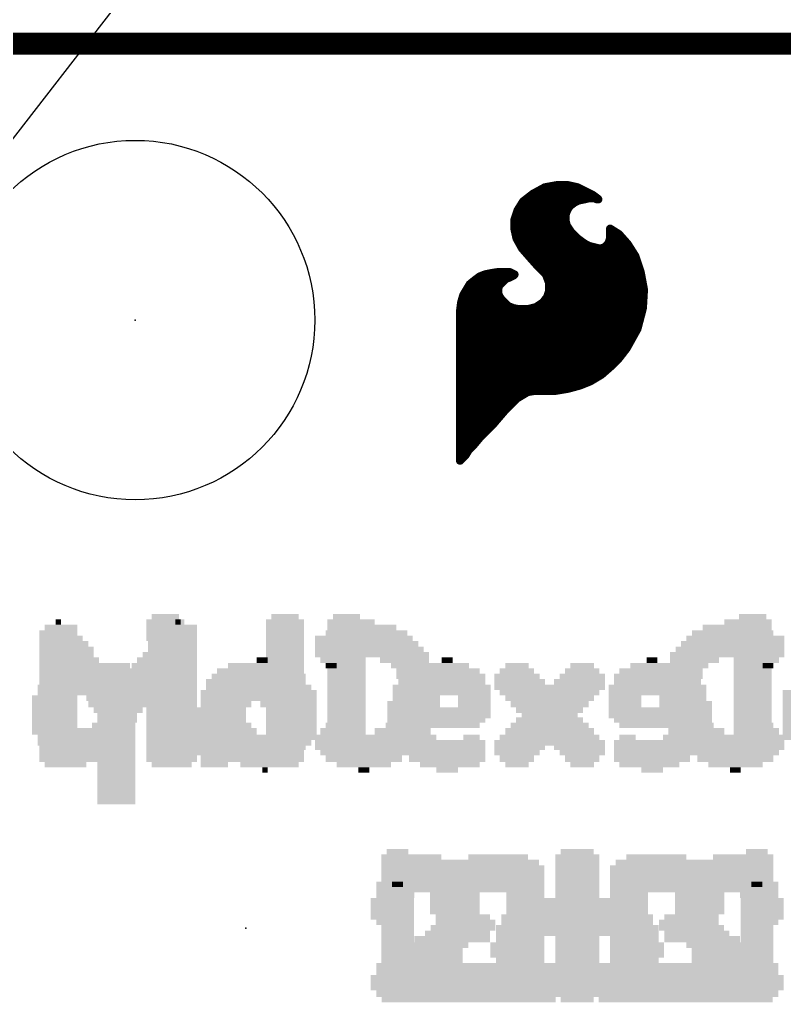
# Model space of a CAD drawing. Extents: x -17 to 166, y -13 to 51.
# Drawn here: x 49.74 to 56.77, y 14.05 to 23.08 of the extents above; entities that cross this region are included whole.
import ezdxf

# ---------------------------------------------------------------- set-up
doc = ezdxf.new("R2010")
doc.units = 0
for name, color, linetype in [('1', 12, 'CONTINUOUS'), ('16', 132, 'CONTINUOUS'), ('19', 53, 'CONTINUOUS'), ('20', 31, 'CONTINUOUS'), ('21', 41, 'CONTINUOUS'), ('22', 40, 'CONTINUOUS'), ('23', 53, 'CONTINUOUS')]:
    doc.layers.add(name, color=color, linetype=linetype)

# ---------------------------------------------------------------- blocks, each defined once
blk = doc.blocks.new('RECT')
blk.add_solid([(-0.5, -0.5), (0.5, -0.5), (-0.5, 0.5), (0.5, 0.5)])

msp = doc.modelspace()

# ---------------------------------------------------------------- linework, layer by layer
at = {"layer": '1'}
for points, const_width in [([(48.26, 22.86), (60.96, 22.86)], 0.2032), ([(60.96, 22.86), (48.26, 22.86)], 0.2032), ([(54.567, 21.539), (54.457, 21.479)], 0.0762), ([(54.677, 21.559), (54.567, 21.539)], 0.0762), ([(54.777, 21.559), (54.677, 21.559)], 0.0762), ([(54.867, 21.539), (54.777, 21.559)], 0.0762), ([(55.007, 21.469), (54.867, 21.539)], 0.0762), ([(54.457, 21.479), (54.367, 21.409)], 0.0762), ([(54.4742, 21.4884), (54.9682, 21.4884)], 0.0762), ([(55.047, 21.439), (55.007, 21.469)], 0.0762), ([(54.367, 21.409), (54.317, 21.329)], 0.0762), ([(54.3711, 21.4122), (54.8634, 21.4122)], 0.0762), ([(54.777, 21.339), (54.797, 21.369)], 0.0762), ([(54.797, 21.369), (54.837, 21.399)], 0.0762), ([(54.837, 21.399), (54.877, 21.419)], 0.0762), ([(54.877, 21.419), (54.927, 21.429)], 0.0762), ([(54.927, 21.429), (54.967, 21.439)], 0.0762), ([(54.967, 21.439), (55.027, 21.439)], 0.0762), ([(55.027, 21.439), (55.047, 21.429)], 0.0762), ([(55.057, 21.429), (55.047, 21.439)], 0.0762), ([(55.047, 21.429), (55.057, 21.429)], 0.0762), ([(54.317, 21.329), (54.287, 21.239)], 0.0762), ([(54.3214, 21.336), (54.7755, 21.336)], 0.0762), ([(54.757, 21.289), (54.767, 21.319)], 0.0762), ([(54.757, 21.229), (54.757, 21.289)], 0.0762), ([(54.767, 21.319), (54.777, 21.339)], 0.0762), ([(54.287, 21.239), (54.287, 21.159)], 0.0762), ([(54.287, 21.1836), (54.7706, 21.1836)], 0.0762), ([(54.2939, 21.2598), (54.757, 21.2598)], 0.0762), ([(54.767, 21.189), (54.757, 21.229)], 0.0762), ([(54.807, 21.129), (54.767, 21.189)], 0.0762), ([(54.287, 21.159), (54.307, 21.069)], 0.0762), ([(54.2985, 21.1074), (54.8286, 21.1074)], 0.0762), ([(54.867, 21.069), (54.807, 21.129)], 0.0762), ([(55.167, 21.159), (55.167, 21.069)], 0.0762), ([(55.247, 21.109), (55.167, 21.159)], 0.0762), ([(55.167, 21.1074), (55.2484, 21.1074)], 0.0762), ([(55.327, 21.019), (55.247, 21.109)], 0.0762), ([(54.307, 21.069), (54.357, 20.979)], 0.0762), ([(54.328, 21.0312), (54.9187, 21.0312)], 0.0762), ([(54.907, 21.039), (54.867, 21.069)], 0.0762), ([(54.937, 21.019), (54.907, 21.039)], 0.0762), ([(54.977, 20.999), (54.937, 21.019)], 0.0762), ([(55.057, 20.979), (54.977, 20.999)], 0.0762), ([(55.147, 21.019), (55.117, 20.989)], 0.0762), ([(55.157, 21.039), (55.147, 21.019)], 0.0762), ([(55.1531, 21.0312), (55.3162, 21.0312)], 0.0762), ([(55.167, 21.069), (55.157, 21.039)], 0.0762), ([(55.397, 20.909), (55.327, 21.019)], 0.0762), ([(54.357, 20.979), (54.427, 20.899)], 0.0762), ([(54.378, 20.955), (55.3677, 20.955)], 0.0762), ([(55.087, 20.979), (55.057, 20.979)], 0.0762), ([(55.117, 20.989), (55.087, 20.979)], 0.0762), ([(55.447, 20.759), (55.397, 20.909)], 0.0762), ([(54.427, 20.899), (54.507, 20.809)], 0.0762), ([(54.445, 20.8788), (55.4071, 20.8788)], 0.0762), ([(54.017, 20.739), (53.967, 20.719)], 0.0762), ([(53.9855, 20.7264), (54.2718, 20.7264)], 0.0762), ([(54.067, 20.749), (54.017, 20.739)], 0.0762), ([(54.127, 20.759), (54.067, 20.749)], 0.0762), ([(54.247, 20.759), (54.127, 20.759)], 0.0762), ([(54.237, 20.709), (54.277, 20.729)], 0.0762), ([(54.287, 20.739), (54.247, 20.759)], 0.0762), ([(54.277, 20.729), (54.287, 20.739)], 0.0762), ([(54.507, 20.809), (54.577, 20.739)], 0.0762), ([(54.5134, 20.8026), (55.4325, 20.8026)], 0.0762), ([(54.577, 20.739), (54.607, 20.659)], 0.0762), ([(54.5817, 20.7264), (55.4531, 20.7264)], 0.0762), ([(55.477, 20.599), (55.447, 20.759)], 0.0762), ([(53.877, 20.649), (53.817, 20.549)], 0.0762), ([(53.927, 20.689), (53.877, 20.649)], 0.0762), ([(53.8785, 20.6502), (54.1582, 20.6502)], 0.0762), ([(53.967, 20.719), (53.927, 20.689)], 0.0762), ([(54.137, 20.609), (54.147, 20.639)], 0.0762), ([(54.147, 20.639), (54.207, 20.699)], 0.0762), ([(54.207, 20.699), (54.237, 20.709)], 0.0762), ([(54.607, 20.659), (54.607, 20.589)], 0.0762), ([(54.607, 20.6502), (55.4674, 20.6502)], 0.0762), ([(53.817, 20.549), (53.797, 20.479)], 0.0762), ([(53.832, 20.574), (54.137, 20.574)], 0.0762), ([(54.137, 20.569), (54.137, 20.609)], 0.0762), ([(54.147, 20.539), (54.137, 20.569)], 0.0762), ([(54.607, 20.589), (54.587, 20.529)], 0.0762), ([(54.602, 20.574), (55.4755, 20.574)], 0.0762), ([(55.467, 20.429), (55.477, 20.599)], 0.0762), ([(53.797, 20.479), (53.787, 20.399)], 0.0762), ([(53.8024, 20.4978), (54.1782, 20.4978)], 0.0762), ([(54.167, 20.509), (54.147, 20.539)], 0.0762), ([(54.227, 20.449), (54.167, 20.509)], 0.0762), ([(54.547, 20.479), (54.487, 20.439)], 0.0762), ([(54.587, 20.529), (54.547, 20.479)], 0.0762), ([(54.562, 20.4978), (55.471, 20.4978)], 0.0762), ([(53.787, 20.399), (53.787, 19.029)], 0.0762), ([(53.7898, 20.4216), (54.314, 20.4216)], 0.0762), ([(54.277, 20.429), (54.227, 20.449)], 0.0762), ([(54.327, 20.419), (54.277, 20.429)], 0.0762), ([(54.407, 20.419), (54.327, 20.419)], 0.0762), ([(54.487, 20.439), (54.407, 20.419)], 0.0762), ([(54.4174, 20.4216), (55.4651, 20.4216)], 0.0762), ([(55.417, 20.239), (55.467, 20.429)], 0.0762), ([(53.787, 20.3454), (55.445, 20.3454)], 0.0762), ([(53.787, 20.2692), (55.4249, 20.2692)], 0.0762), ([(53.787, 20.193), (55.3914, 20.193)], 0.0762), ([(55.317, 20.059), (55.417, 20.239)], 0.0762), ([(53.787, 20.1168), (55.3491, 20.1168)], 0.0762), ([(53.787, 20.0406), (55.3027, 20.0406)], 0.0762), ([(55.247, 19.969), (55.317, 20.059)], 0.0762), ([(53.787, 19.9644), (55.2424, 19.9644)], 0.0762), ([(55.167, 19.889), (55.247, 19.969)], 0.0762), ([(53.787, 19.8882), (55.1661, 19.8882)], 0.0762), ([(55.087, 19.819), (55.167, 19.889)], 0.0762), ([(53.787, 19.812), (55.0753, 19.812)], 0.0762), ([(53.787, 19.7358), (54.929, 19.7358)], 0.0762), ([(54.887, 19.719), (54.987, 19.759)], 0.0762), ([(54.987, 19.759), (55.087, 19.819)], 0.0762), ([(53.787, 19.6596), (54.4106, 19.6596)], 0.0762), ([(54.307, 19.599), (54.407, 19.659)], 0.0762), ([(54.407, 19.659), (54.467, 19.669)], 0.0762), ([(54.467, 19.669), (54.657, 19.669)], 0.0762), ([(54.657, 19.669), (54.777, 19.689)], 0.0762), ([(54.777, 19.689), (54.887, 19.719)], 0.0762), ([(53.787, 19.5834), (54.2914, 19.5834)], 0.0762), ([(54.207, 19.499), (54.307, 19.599)], 0.0762), ([(53.787, 19.5072), (54.2152, 19.5072)], 0.0762), ([(54.087, 19.359), (54.207, 19.499)], 0.0762), ([(53.787, 19.431), (54.1487, 19.431)], 0.0762), ([(53.787, 19.3548), (54.0828, 19.3548)], 0.0762), ([(53.967, 19.239), (54.087, 19.359)], 0.0762), ([(53.787, 19.2786), (54.0066, 19.2786)], 0.0762), ([(53.787, 19.2024), (53.9365, 19.2024)], 0.0762), ([(53.917, 19.179), (53.967, 19.239)], 0.0762), ([(53.787, 19.1262), (53.8653, 19.1262)], 0.0762), ([(53.837, 19.079), (53.867, 19.129)], 0.0762), ([(53.867, 19.129), (53.917, 19.179)], 0.0762), ([(53.787, 19.029), (53.837, 19.079)], 0.0762), ([(53.787, 19.05), (53.808, 19.05)], 0.0762)]:
    msp.add_lwpolyline(points, dxfattribs=dict(at, const_width=const_width))
at = {"layer": '1', "const_width": 0.0381}
for points in [[(54.5636, 21.5577, 1), (54.5704, 21.5203)], [(54.5761, 21.5223, 1), (54.5579, 21.5557)], [(54.677, 21.5781, 1), (54.677, 21.54)], [(54.6804, 21.5403, 1), (54.6736, 21.5777)], [(54.7811, 21.5776, 1), (54.7729, 21.5404)], [(54.777, 21.54, 1), (54.777, 21.5781)], [(54.8755, 21.556, 1), (54.8585, 21.522)], [(54.8629, 21.5204, 1), (54.8711, 21.5576)], [(54.4479, 21.4957, 1), (54.4661, 21.4623)], [(54.4687, 21.464, 1), (54.4453, 21.494)], [(54.4742, 21.5075, 1), (54.4742, 21.4694)], [(54.9682, 21.4694, 1), (54.9682, 21.5075)], [(55.0184, 21.4842, 1), (54.9956, 21.4538)], [(54.9985, 21.452, 1), (55.0155, 21.486)], [(54.3553, 21.424, 1), (54.3787, 21.394)], [(54.3832, 21.3989, 1), (54.3508, 21.4191)], [(54.3711, 21.4313, 1), (54.3711, 21.3932)], [(54.7856, 21.3842, 1), (54.8084, 21.3538)], [(54.8129, 21.3584, 1), (54.7811, 21.3796)], [(54.8285, 21.416, 1), (54.8455, 21.382)], [(54.8484, 21.3838, 1), (54.8256, 21.4142)], [(54.8733, 21.4377, 1), (54.8807, 21.4003)], [(54.8634, 21.3932, 1), (54.8634, 21.4313)], [(54.8855, 21.402, 1), (54.8685, 21.436)], [(54.9224, 21.4475, 1), (54.9316, 21.4105)], [(54.9307, 21.4103, 1), (54.9233, 21.4477)], [(54.967, 21.4581, 1), (54.967, 21.42)], [(54.9716, 21.4205, 1), (54.9624, 21.4575)], [(55.0355, 21.456, 1), (55.0185, 21.422)], [(55.027, 21.42, 1), (55.027, 21.4581)], [(55.0605, 21.4525, 1), (55.0335, 21.4255)], [(55.047, 21.4481, 1), (55.047, 21.41)], [(55.0356, 21.4238, 1), (55.0584, 21.4542)], [(55.0385, 21.412, 1), (55.0555, 21.446)], [(55.0435, 21.4155, 1), (55.0705, 21.4425)], [(55.057, 21.41, 1), (55.057, 21.4481)], [(54.3008, 21.3391, 1), (54.3332, 21.3189)], [(54.3351, 21.323, 1), (54.2989, 21.335)], [(54.3214, 21.3551, 1), (54.3214, 21.317)], [(54.7761, 21.289, 1), (54.738, 21.289)], [(54.7389, 21.295, 1), (54.7751, 21.283)], [(54.75, 21.3275, 1), (54.784, 21.3105)], [(54.7851, 21.313, 1), (54.7489, 21.325)], [(54.7611, 21.3496, 1), (54.7929, 21.3284)], [(54.794, 21.3305, 1), (54.76, 21.3475)], [(54.7755, 21.317, 1), (54.7755, 21.3551)], [(54.2689, 21.245, 1), (54.3051, 21.233)], [(54.287, 21.2027, 1), (54.287, 21.1646)], [(54.3061, 21.239, 1), (54.268, 21.239)], [(54.2939, 21.2789, 1), (54.2939, 21.2408)], [(54.7755, 21.2336, 1), (54.7385, 21.2244)], [(54.738, 21.229, 1), (54.7761, 21.229)], [(54.7829, 21.1996, 1), (54.7511, 21.1784)], [(54.757, 21.2408, 1), (54.757, 21.2789)], [(54.7706, 21.1646, 1), (54.7706, 21.2027)], [(54.3056, 21.1631, 1), (54.2684, 21.1549)], [(54.268, 21.159, 1), (54.3061, 21.159)], [(54.2985, 21.1265, 1), (54.2985, 21.0884)], [(54.7485, 21.1844, 1), (54.7855, 21.1936)], [(54.8205, 21.1425, 1), (54.7935, 21.1155)], [(54.7911, 21.1184, 1), (54.8229, 21.1396)], [(54.8286, 21.0884, 1), (54.8286, 21.1265)], [(55.1771, 21.1752, 1), (55.1569, 21.1428)], [(55.167, 21.1265, 1), (55.167, 21.0884)], [(55.1861, 21.159, 1), (55.148, 21.159)], [(55.2612, 21.1217, 1), (55.2328, 21.0963)], [(55.2369, 21.0928, 1), (55.2571, 21.1252)], [(55.2484, 21.0884, 1), (55.2484, 21.1265)], [(54.3237, 21.0783, 1), (54.2903, 21.0597)], [(54.2884, 21.0649, 1), (54.3256, 21.0731)], [(54.328, 21.0503, 1), (54.328, 21.0122)], [(54.8784, 21.0842, 1), (54.8556, 21.0538)], [(54.8535, 21.0555, 1), (54.8805, 21.0825)], [(54.9176, 21.0549, 1), (54.8964, 21.0231)], [(54.8956, 21.0238, 1), (54.9184, 21.0542)], [(54.9455, 21.036, 1), (54.9285, 21.002)], [(54.9187, 21.0122, 1), (54.9187, 21.0503)], [(54.9264, 21.0031, 1), (54.9476, 21.0349)], [(54.9816, 21.0175, 1), (54.9724, 20.9805)], [(54.9685, 20.982, 1), (54.9855, 21.016)], [(55.13, 21.0275, 1), (55.164, 21.0105)], [(55.1605, 21.0055, 1), (55.1335, 21.0325)], [(55.1531, 21.0503, 1), (55.1531, 21.0122)], [(55.1389, 21.045, 1), (55.1751, 21.033)], [(55.174, 21.0305, 1), (55.14, 21.0475)], [(55.148, 21.069, 1), (55.1861, 21.069)], [(55.1851, 21.063, 1), (55.1489, 21.075)], [(55.3431, 21.0292, 1), (55.3109, 21.0088)], [(55.3128, 21.0063, 1), (55.3412, 21.0317)], [(55.3162, 21.0122, 1), (55.3162, 21.0503)], [(54.3713, 20.9915, 1), (54.3427, 20.9665)], [(54.3403, 20.9697, 1), (54.3737, 20.9883)], [(54.378, 20.9741, 1), (54.378, 20.936)], [(55.057, 20.9981, 1), (55.057, 20.96)], [(55.0524, 20.9605, 1), (55.0616, 20.9975)], [(55.081, 20.9971, 1), (55.093, 20.9609)], [(55.087, 20.96, 1), (55.087, 20.9981)], [(55.1035, 21.0025, 1), (55.1305, 20.9755)], [(55.123, 20.9709, 1), (55.111, 21.0071)], [(55.3677, 20.936, 1), (55.3677, 20.9741)], [(55.4151, 20.915, 1), (55.3789, 20.903)], [(54.4412, 20.9117, 1), (54.4128, 20.8863)], [(54.4127, 20.8865, 1), (54.4413, 20.9115)], [(54.445, 20.8979, 1), (54.445, 20.8598)], [(55.3809, 20.8988, 1), (55.4131, 20.9192)], [(55.4071, 20.8598, 1), (55.4071, 20.8979)], [(53.9855, 20.7455, 1), (53.9855, 20.7074)], [(54.0133, 20.7577, 1), (54.0207, 20.7203)], [(54.0241, 20.7213, 1), (54.0099, 20.7567)], [(54.0639, 20.7678, 1), (54.0701, 20.7302)], [(54.0707, 20.7303, 1), (54.0633, 20.7677)], [(54.127, 20.7781, 1), (54.127, 20.74)], [(54.1301, 20.7402, 1), (54.1239, 20.7778)], [(54.2555, 20.776, 1), (54.2385, 20.742)], [(54.247, 20.74, 1), (54.247, 20.7781)], [(54.2855, 20.712, 1), (54.2685, 20.746)], [(54.2718, 20.7074, 1), (54.2718, 20.7455)], [(54.3005, 20.7255, 1), (54.2735, 20.7525)], [(54.2785, 20.722, 1), (54.2955, 20.756)], [(54.5205, 20.8225, 1), (54.4935, 20.7955)], [(54.4928, 20.7963, 1), (54.5212, 20.8217)], [(54.5134, 20.8217, 1), (54.5134, 20.7836)], [(54.5948, 20.7457, 1), (54.5592, 20.7323)], [(54.5817, 20.7455, 1), (54.5817, 20.7074)], [(54.5635, 20.7255, 1), (54.5905, 20.7525)], [(55.4657, 20.7625, 1), (55.4283, 20.7555)], [(55.4289, 20.753, 1), (55.4651, 20.765)], [(55.4325, 20.7836, 1), (55.4325, 20.8217)], [(55.4531, 20.7074, 1), (55.4531, 20.7455)], [(53.8651, 20.6639, 1), (53.8889, 20.6341)], [(53.8785, 20.6693, 1), (53.8785, 20.6312)], [(53.8933, 20.6392, 1), (53.8607, 20.6588)], [(53.9156, 20.7042, 1), (53.9384, 20.6738)], [(53.9389, 20.6741, 1), (53.9151, 20.7039)], [(53.9599, 20.7367, 1), (53.9741, 20.7013)], [(53.9784, 20.7038, 1), (53.9556, 20.7342)], [(54.1651, 20.633, 1), (54.1289, 20.645)], [(54.1582, 20.6312, 1), (54.1582, 20.6693)], [(54.201, 20.7171, 1), (54.213, 20.6809)], [(54.2205, 20.6855, 1), (54.1935, 20.7125)], [(54.2285, 20.726, 1), (54.2455, 20.692)], [(54.243, 20.6909, 1), (54.231, 20.7271)], [(54.2635, 20.7425, 1), (54.2905, 20.7155)], [(54.626, 20.659, 1), (54.5879, 20.659)], [(54.607, 20.6693, 1), (54.607, 20.6312)], [(54.5892, 20.6523, 1), (54.6248, 20.6657)], [(55.4674, 20.6312, 1), (55.4674, 20.6693)], [(53.8353, 20.5438, 1), (53.7987, 20.5542)], [(53.832, 20.5931, 1), (53.832, 20.555)], [(54.1189, 20.615, 1), (54.1551, 20.603)], [(54.1551, 20.575, 1), (54.1189, 20.563)], [(54.1561, 20.609, 1), (54.118, 20.609)], [(54.118, 20.569, 1), (54.1561, 20.569)], [(54.1335, 20.6525, 1), (54.1605, 20.6255)], [(54.137, 20.555, 1), (54.137, 20.5931)], [(54.602, 20.5931, 1), (54.602, 20.555)], [(54.5879, 20.589, 1), (54.626, 20.589)], [(54.6251, 20.583, 1), (54.5889, 20.595)], [(55.496, 20.5979, 1), (55.458, 20.6001)], [(55.4583, 20.5955, 1), (55.4957, 20.6025)], [(55.4755, 20.555, 1), (55.4755, 20.5931)], [(53.7787, 20.4842, 1), (53.8153, 20.4738)], [(53.8159, 20.4766, 1), (53.7781, 20.4814)], [(53.8024, 20.5169, 1), (53.8024, 20.4788)], [(53.8007, 20.5588, 1), (53.8333, 20.5392)], [(54.1629, 20.5496, 1), (54.1311, 20.5284)], [(54.1289, 20.533, 1), (54.1651, 20.545)], [(54.1805, 20.5225, 1), (54.1535, 20.4955)], [(54.1511, 20.4984, 1), (54.1829, 20.5196)], [(54.1782, 20.4788, 1), (54.1782, 20.5169)], [(54.5321, 20.4909, 1), (54.5619, 20.4671)], [(54.5576, 20.4631, 1), (54.5364, 20.4949)], [(54.562, 20.5169, 1), (54.562, 20.4788)], [(54.5689, 20.535, 1), (54.6051, 20.523)], [(54.6019, 20.5171, 1), (54.5721, 20.5409)], [(55.471, 20.4788, 1), (55.471, 20.5169)], [(53.806, 20.399, 1), (53.7679, 20.399)], [(53.7681, 20.4014, 1), (53.8059, 20.3966)], [(53.7898, 20.4407, 1), (53.7898, 20.4026)], [(54.2341, 20.4667, 1), (54.2199, 20.4313)], [(54.2135, 20.4355, 1), (54.2405, 20.4625)], [(54.2807, 20.4477, 1), (54.2733, 20.4103)], [(54.2699, 20.4113, 1), (54.2841, 20.4467)], [(54.327, 20.4381, 1), (54.327, 20.4)], [(54.314, 20.4026, 1), (54.314, 20.4407)], [(54.3233, 20.4003, 1), (54.3307, 20.4377)], [(54.4024, 20.4375, 1), (54.4116, 20.4005)], [(54.4174, 20.4407, 1), (54.4174, 20.4026)], [(54.407, 20.4, 1), (54.407, 20.4381)], [(54.4764, 20.4549, 1), (54.4976, 20.4231)], [(54.4916, 20.4205, 1), (54.4824, 20.4575)], [(55.448, 20.4301, 1), (55.486, 20.4279)], [(55.4854, 20.4242, 1), (55.4486, 20.4338)], [(55.4651, 20.4026, 1), (55.4651, 20.4407)], [(53.787, 20.3645, 1), (53.787, 20.3264)], [(55.445, 20.3264, 1), (55.445, 20.3645)], [(53.787, 20.2883, 1), (53.787, 20.2502)], [(53.787, 20.2121, 1), (53.787, 20.174)], [(55.3914, 20.174, 1), (55.3914, 20.2121)], [(55.3986, 20.2438, 1), (55.4354, 20.2342)], [(55.4337, 20.2297, 1), (55.4003, 20.2483)], [(55.4249, 20.2502, 1), (55.4249, 20.2883)], [(53.787, 20.1359, 1), (53.787, 20.0978)], [(55.3491, 20.0978, 1), (55.3491, 20.1359)], [(53.787, 20.0597, 1), (53.787, 20.0216)], [(55.3003, 20.0683, 1), (55.3337, 20.0497)], [(55.332, 20.0473, 1), (55.302, 20.0707)], [(55.3027, 20.0216, 1), (55.3027, 20.0597)], [(53.787, 19.9835, 1), (53.787, 19.9454)], [(55.232, 19.9807, 1), (55.262, 19.9573)], [(55.2605, 19.9555, 1), (55.2335, 19.9825)], [(55.2424, 19.9454, 1), (55.2424, 19.9835)], [(53.787, 19.9073, 1), (53.787, 19.8692)], [(55.1535, 19.9025, 1), (55.1805, 19.8755)], [(55.1795, 19.8747, 1), (55.1545, 19.9033)], [(55.1661, 19.8692, 1), (55.1661, 19.9073)], [(53.787, 19.8311, 1), (53.787, 19.793)], [(53.787, 19.7549, 1), (53.787, 19.7168)], [(54.929, 19.7168, 1), (54.929, 19.7549)], [(54.9772, 19.7753, 1), (54.9968, 19.7427)], [(54.9941, 19.7413, 1), (54.9799, 19.7767)], [(55.0745, 19.8333, 1), (55.0995, 19.8047)], [(55.0753, 19.793, 1), (55.0753, 19.8311)], [(55.0968, 19.8027, 1), (55.0772, 19.8353)], [(53.787, 19.6787, 1), (53.787, 19.6406)], [(54.4039, 19.6778, 1), (54.4101, 19.6402)], [(54.4168, 19.6427, 1), (54.3972, 19.6753)], [(54.4106, 19.6406, 1), (54.4106, 19.6787)], [(54.467, 19.6881, 1), (54.467, 19.65)], [(54.4701, 19.6502, 1), (54.4639, 19.6878)], [(54.6539, 19.6878, 1), (54.6601, 19.6502)], [(54.657, 19.65, 1), (54.657, 19.6881)], [(54.772, 19.7074, 1), (54.782, 19.6706)], [(54.7801, 19.6702, 1), (54.7739, 19.7078)], [(54.8799, 19.7367, 1), (54.8941, 19.7013)], [(54.892, 19.7006, 1), (54.882, 19.7374)], [(53.787, 19.6025, 1), (53.787, 19.5644)], [(54.2972, 19.6153, 1), (54.3168, 19.5827)], [(54.2914, 19.5644, 1), (54.2914, 19.6025)], [(54.3205, 19.5855, 1), (54.2935, 19.6125)], [(53.787, 19.5263, 1), (53.787, 19.4882)], [(54.1935, 19.5125, 1), (54.2205, 19.4855)], [(54.2215, 19.4866, 1), (54.1925, 19.5114)], [(54.2152, 19.4882, 1), (54.2152, 19.5263)], [(53.787, 19.4501, 1), (53.787, 19.412)], [(54.1487, 19.412, 1), (54.1487, 19.4501)], [(53.787, 19.3739, 1), (53.787, 19.3358)], [(54.0725, 19.3714, 1), (54.1015, 19.3466)], [(54.1005, 19.3455, 1), (54.0735, 19.3725)], [(54.0828, 19.3358, 1), (54.0828, 19.3739)], [(53.787, 19.2977, 1), (53.787, 19.2596)], [(53.787, 19.2215, 1), (53.787, 19.1834)], [(53.9365, 19.1834, 1), (53.9365, 19.2215)], [(53.9535, 19.2525, 1), (53.9805, 19.2255)], [(53.9816, 19.2268, 1), (53.9524, 19.2512)], [(54.0066, 19.2596, 1), (54.0066, 19.2977)], [(53.787, 19.1453, 1), (53.787, 19.1072)], [(53.8535, 19.1425, 1), (53.8805, 19.1155)], [(53.8833, 19.1192, 1), (53.8507, 19.1388)], [(53.8653, 19.1072, 1), (53.8653, 19.1453)], [(53.9024, 19.1912, 1), (53.9316, 19.1668)], [(53.9305, 19.1655, 1), (53.9035, 19.1925)], [(53.787, 19.0691, 1), (53.787, 19.031)], [(53.7735, 19.0425, 1), (53.8005, 19.0155)], [(53.808, 19.031, 1), (53.808, 19.0691)], [(53.8207, 19.0888, 1), (53.8533, 19.0692)], [(53.8505, 19.0655, 1), (53.8235, 19.0925)], [(53.7679, 19.029, 1), (53.806, 19.029)]]:
    msp.add_lwpolyline(points, format="xyb", dxfattribs=at)
at = {"layer": '16', "const_width": 0.2032}
for points in [[(48.26, 22.86), (60.96, 22.86)], [(60.96, 22.86), (48.26, 22.86)]]:
    msp.add_lwpolyline(points, dxfattribs=at)
at = {"layer": '19'}
msp.add_line((44.45, 15.24), (51.435, 24.257), dxfattribs=at)
at = {"layer": '20', "const_width": 0.2032}
msp.add_lwpolyline([(0, 22.86), (60.96, 22.86)], dxfattribs=at)
at = {"layer": '20'}
msp.add_circle((50.8, 20.32), 1.651, dxfattribs=at)
at = {"layer": '23'}
for p in [(50.8, 20.32), (54.61, 20.32), (51.816, 14.732)]:
    msp.add_point(p, dxfattribs=at)

# ---------------------------------------------------------------- block references
at = {"layer": '21'}
for p, xscale, yscale in [((52.743, 17.596), 0.25, 0.05), ((50.118, 17.496), 0.3, 0.05), ((50.093, 17.546), 0.05, 0.05), ((51.218, 17.496), 0.3, 0.05), ((51.193, 17.546), 0.05, 0.05), ((52.743, 17.546), 0.35, 0.05), ((52.743, 17.496), 0.35, 0.05), ((56.318, 17.496), 0.6, 0.05), ((56.343, 17.546), 0.25, 0.05), ((50.093, 17.446), 0.35, 0.05), ((51.193, 17.446), 0.35, 0.05), ((52.743, 17.446), 0.35, 0.05), ((56.293, 17.446), 0.75, 0.05), ((50.118, 17.396), 0.4, 0.05), ((50.143, 17.346), 0.45, 0.05), ((51.143, 17.346), 0.45, 0.05), ((51.168, 17.396), 0.4, 0.05), ((52.743, 17.396), 0.35, 0.05), ((52.743, 17.346), 0.35, 0.05), ((56.293, 17.346), 0.95, 0.05), ((56.318, 17.396), 0.9, 0.05), ((50.168, 17.296), 0.5, 0.05), ((50.168, 17.246), 0.5, 0.05), ((51.118, 17.246), 0.5, 0.05), ((51.143, 17.296), 0.45, 0.05), ((52.743, 17.296), 0.35, 0.05), ((52.743, 17.246), 0.35, 0.05), ((56.243, 17.246), 1.05, 0.05), ((50.193, 17.196), 0.55, 0.05), ((50.218, 17.146), 0.6, 0.05), ((51.068, 17.146), 0.6, 0.05), ((51.093, 17.196), 0.55, 0.05), ((51.993, 17.146), 0.45, 0.05), ((51.968, 17.196), 0.1, 0.05), ((52.743, 17.196), 0.35, 0.05), ((52.743, 17.146), 0.35, 0.05), ((53.643, 17.146), 0.45, 0.05), ((53.668, 17.196), 0.1, 0.05), ((54.318, 17.146), 0.2, 0.05), ((54.943, 17.146), 0.15, 0.05), ((55.868, 17.146), 0.4, 0.05), ((55.943, 17.196), 0.45, 0.05), ((56.593, 17.196), 0.25, 0.05), ((56.618, 17.146), 0.1, 0.05), ((50.243, 17.096), 0.65, 0.05), ((50.243, 17.046), 0.65, 0.05), ((51.043, 17.046), 0.65, 0.05), ((51.068, 17.096), 0.6, 0.05), ((51.993, 17.046), 0.75, 0.05), ((51.968, 17.096), 0.6, 0.05), ((52.743, 17.096), 0.35, 0.05), ((52.743, 17.046), 0.35, 0.05), ((53.643, 17.046), 0.75, 0.05), ((53.643, 17.096), 0.65, 0.05), ((54.318, 17.096), 0.3, 0.05), ((54.343, 17.046), 0.35, 0.05), ((54.943, 17.046), 0.35, 0.05), ((54.943, 17.096), 0.25, 0.05), ((55.843, 17.096), 0.35, 0.05), ((55.843, 17.046), 0.35, 0.05), ((50.268, 16.996), 0.7, 0.05), ((51.018, 16.996), 0.7, 0.05), ((51.968, 16.996), 0.8, 0.05), ((52.743, 16.996), 0.35, 0.05), ((53.618, 16.996), 0.8, 0.05), ((54.343, 16.996), 0.45, 0.05), ((54.918, 16.996), 0.4, 0.05), ((55.793, 16.996), 0.35, 0.05), ((50.643, 16.946), 1.45, 0.05), ((50.093, 16.896), 0.35, 0.05), ((50.643, 16.896), 0.65, 0.05), ((51.193, 16.896), 0.35, 0.05), ((51.993, 16.896), 0.95, 0.05), ((51.993, 16.946), 0.85, 0.05), ((52.743, 16.946), 0.35, 0.05), ((52.743, 16.896), 0.35, 0.05), ((53.618, 16.946), 0.9, 0.05), ((53.618, 16.896), 0.9, 0.05), ((54.393, 16.946), 0.45, 0.05), ((54.643, 16.896), 0.85, 0.05), ((54.893, 16.946), 0.45, 0.05), ((55.793, 16.946), 0.35, 0.05), ((55.793, 16.896), 0.35, 0.05), ((50.093, 16.846), 0.35, 0.05), ((50.093, 16.791), 0.35, 0.06), ((50.668, 16.846), 0.6, 0.05), ((50.643, 16.791), 0.55, 0.06), ((51.193, 16.846), 0.35, 0.05), ((51.193, 16.791), 0.35, 0.06), ((51.668, 16.791), 0.4, 0.06), ((51.718, 16.846), 0.4, 0.05), ((52.268, 16.846), 0.4, 0.05), ((52.293, 16.791), 0.35, 0.06), ((52.743, 16.846), 0.35, 0.05), ((52.743, 16.791), 0.35, 0.06), ((53.293, 16.791), 0.35, 0.06), ((53.343, 16.846), 0.35, 0.05), ((53.918, 16.846), 0.3, 0.05), ((53.918, 16.791), 0.3, 0.06), ((54.643, 16.846), 0.75, 0.05), ((54.643, 16.791), 0.65, 0.06), ((55.793, 16.846), 0.35, 0.05), ((55.793, 16.791), 0.35, 0.06), ((50.093, 16.736), 0.35, 0.05), ((50.093, 16.686), 0.35, 0.05), ((50.643, 16.736), 0.45, 0.05), ((50.643, 16.686), 0.35, 0.05), ((51.193, 16.736), 0.35, 0.05), ((51.193, 16.686), 0.35, 0.05), ((51.643, 16.736), 0.35, 0.05), ((51.643, 16.686), 0.35, 0.05), ((52.318, 16.736), 0.3, 0.05), ((52.318, 16.686), 0.3, 0.05), ((52.743, 16.736), 0.35, 0.05), ((52.743, 16.686), 0.35, 0.05), ((53.593, 16.736), 0.95, 0.05), ((53.593, 16.686), 0.95, 0.05), ((54.643, 16.736), 0.55, 0.05), ((54.618, 16.686), 0.5, 0.05), ((55.818, 16.736), 0.3, 0.05), ((55.843, 16.686), 0.35, 0.05), ((50.093, 16.646), 0.35, 0.05), ((50.093, 16.596), 0.35, 0.05), ((50.668, 16.646), 0.3, 0.05), ((50.643, 16.596), 0.25, 0.05), ((51.193, 16.646), 0.35, 0.05), ((51.193, 16.596), 0.35, 0.05), ((51.643, 16.646), 0.35, 0.05), ((51.668, 16.596), 0.4, 0.05), ((52.293, 16.646), 0.35, 0.05), ((52.293, 16.596), 0.35, 0.05), ((52.743, 16.646), 0.35, 0.05), ((52.743, 16.596), 0.35, 0.05), ((53.568, 16.646), 0.9, 0.05), ((53.543, 16.596), 0.85, 0.05), ((54.643, 16.596), 0.65, 0.05), ((54.643, 16.646), 0.55, 0.05), ((55.868, 16.646), 0.4, 0.05), ((55.893, 16.596), 0.45, 0.05), ((56.593, 16.596), 0.15, 0.05), ((50.093, 16.541), 0.35, 0.06), ((51.193, 16.541), 0.35, 0.06), ((51.718, 16.541), 0.4, 0.06), ((52.268, 16.541), 0.4, 0.06), ((52.743, 16.541), 0.35, 0.06), ((53.343, 16.541), 0.35, 0.06), ((54.643, 16.541), 0.75, 0.06), ((55.968, 16.541), 0.5, 0.06), ((56.568, 16.541), 0.3, 0.06), ((50.093, 16.486), 0.35, 0.05), ((50.093, 16.436), 0.35, 0.05), ((51.193, 16.486), 0.35, 0.05), ((51.193, 16.436), 0.35, 0.05), ((51.993, 16.486), 0.95, 0.05), ((51.993, 16.436), 0.85, 0.05), ((52.818, 16.486), 0.5, 0.05), ((52.818, 16.436), 0.5, 0.05), ((53.368, 16.486), 0.4, 0.05), ((53.593, 16.436), 0.85, 0.05), ((53.893, 16.486), 0.15, 0.05), ((54.393, 16.436), 0.45, 0.05), ((54.643, 16.486), 0.85, 0.05), ((54.893, 16.436), 0.45, 0.05), ((50.093, 16.396), 0.35, 0.05), ((50.093, 16.346), 0.35, 0.05), ((51.193, 16.396), 0.35, 0.05), ((51.193, 16.346), 0.35, 0.05), ((51.968, 16.396), 0.8, 0.05), ((51.968, 16.346), 0.7, 0.05), ((52.843, 16.396), 0.45, 0.05), ((52.843, 16.346), 0.45, 0.05), ((53.618, 16.396), 0.8, 0.05), ((53.643, 16.346), 0.75, 0.05), ((54.343, 16.396), 0.45, 0.05), ((54.343, 16.346), 0.35, 0.05), ((54.918, 16.396), 0.4, 0.05), ((54.943, 16.346), 0.35, 0.05), ((56.293, 16.396), 0.95, 0.05), ((56.293, 16.346), 0.85, 0.05), ((50.093, 16.291), 0.35, 0.06), ((50.093, 16.236), 0.25, 0.05), ((51.218, 16.291), 0.3, 0.06), ((51.193, 16.236), 0.25, 0.05), ((51.968, 16.291), 0.6, 0.06), ((51.993, 16.236), 0.45, 0.05), ((52.868, 16.291), 0.4, 0.06), ((52.893, 16.236), 0.35, 0.05), ((53.668, 16.291), 0.7, 0.06), ((53.693, 16.236), 0.55, 0.05), ((54.318, 16.291), 0.3, 0.06), ((54.318, 16.236), 0.2, 0.05), ((54.943, 16.291), 0.25, 0.06), ((54.943, 16.236), 0.15, 0.05), ((56.318, 16.291), 0.7, 0.06), ((56.318, 16.236), 0.5, 0.05), ((51.993, 16.186), 0.05, 0.05), ((53.668, 16.186), 0.2, 0.05), ((56.318, 16.186), 0.1, 0.05), ((54.891, 15.437), 0.25, 0.05), ((56.516, 15.437), 0.2, 0.05), ((53.466, 15.337), 0.5, 0.05), ((53.466, 15.387), 0.3, 0.05), ((54.891, 15.387), 0.35, 0.05), ((54.891, 15.337), 0.35, 0.05), ((55.616, 15.337), 0.8, 0.05), ((55.591, 15.387), 0.55, 0.05), ((56.516, 15.387), 0.3, 0.05), ((56.516, 15.337), 0.3, 0.05), ((53.491, 15.237), 0.75, 0.05), ((53.491, 15.287), 0.65, 0.05), ((54.891, 15.287), 0.35, 0.05), ((54.891, 15.237), 0.35, 0.05), ((55.616, 15.287), 0.9, 0.05), ((55.641, 15.237), 0.95, 0.05), ((56.516, 15.287), 0.3, 0.05), ((56.516, 15.237), 0.3, 0.05), ((53.466, 15.187), 0.8, 0.05), ((54.891, 15.187), 0.35, 0.05), ((56.516, 15.187), 0.3, 0.05), ((53.466, 15.137), 0.9, 0.05), ((53.466, 15.087), 0.9, 0.05), ((54.891, 15.137), 0.35, 0.05), ((54.891, 15.087), 0.35, 0.05), ((55.691, 15.087), 1.05, 0.05), ((56.516, 15.137), 0.1, 0.05), ((53.141, 14.987), 0.35, 0.05), ((53.191, 15.037), 0.35, 0.05), ((53.766, 15.037), 0.4, 0.05), ((53.791, 14.987), 0.35, 0.05), ((54.516, 14.987), 0.3, 0.05), ((54.891, 15.037), 0.35, 0.05), ((54.891, 14.987), 0.35, 0.05), ((55.341, 15.037), 0.35, 0.05), ((55.341, 14.987), 0.35, 0.05), ((56.041, 15.037), 0.35, 0.05), ((56.041, 14.987), 0.35, 0.05), ((56.491, 14.987), 0.25, 0.05), ((53.141, 14.937), 0.35, 0.05), ((53.141, 14.887), 0.35, 0.05), ((53.791, 14.937), 0.35, 0.05), ((53.791, 14.887), 0.35, 0.05), ((54.641, 14.887), 0.85, 0.05), ((54.691, 14.937), 0.75, 0.05), ((55.341, 14.937), 0.35, 0.05), ((55.341, 14.887), 0.35, 0.05), ((55.991, 14.887), 0.45, 0.05), ((56.041, 14.937), 0.35, 0.05), ((56.516, 14.937), 0.3, 0.05), ((56.516, 14.887), 0.3, 0.05), ((53.141, 14.837), 0.35, 0.05), ((53.141, 14.787), 0.25, 0.05), ((53.766, 14.787), 0.4, 0.05), ((53.791, 14.837), 0.35, 0.05), ((54.616, 14.837), 0.9, 0.05), ((54.616, 14.787), 0.9, 0.05), ((55.341, 14.837), 0.35, 0.05), ((55.341, 14.787), 0.35, 0.05), ((55.891, 14.787), 0.55, 0.05), ((55.916, 14.837), 0.5, 0.05), ((56.516, 14.837), 0.3, 0.05), ((56.516, 14.787), 0.3, 0.05), ((53.716, 14.737), 0.4, 0.05), ((54.591, 14.737), 0.95, 0.05), ((55.341, 14.737), 0.35, 0.05), ((55.891, 14.737), 0.55, 0.05), ((56.516, 14.737), 0.3, 0.05), ((53.616, 14.632), 0.5, 0.06), ((53.691, 14.687), 0.45, 0.05), ((54.591, 14.687), 0.95, 0.05), ((54.291, 14.632), 0.35, 0.06), ((54.866, 14.632), 0.4, 0.06), ((55.341, 14.687), 0.35, 0.05), ((55.341, 14.632), 0.35, 0.06), ((55.941, 14.687), 0.55, 0.05), ((55.941, 14.632), 0.55, 0.06), ((56.516, 14.687), 0.3, 0.05), ((56.516, 14.632), 0.3, 0.06), ((53.491, 14.527), 0.55, 0.05), ((53.541, 14.577), 0.55, 0.05), ((54.241, 14.577), 0.35, 0.05), ((54.241, 14.527), 0.35, 0.05), ((54.891, 14.577), 0.35, 0.05), ((54.891, 14.527), 0.35, 0.05), ((55.341, 14.577), 0.35, 0.05), ((55.341, 14.527), 0.35, 0.05), ((56.041, 14.577), 0.35, 0.05), ((56.066, 14.527), 0.3, 0.05), ((56.516, 14.577), 0.3, 0.05), ((56.516, 14.527), 0.3, 0.05), ((53.366, 14.437), 0.6, 0.05), ((53.416, 14.487), 0.6, 0.05), ((54.241, 14.487), 0.35, 0.05), ((54.291, 14.437), 0.35, 0.05), ((54.866, 14.437), 0.4, 0.05), ((54.891, 14.487), 0.35, 0.05), ((55.341, 14.487), 0.35, 0.05), ((55.341, 14.437), 0.35, 0.05), ((56.091, 14.487), 0.35, 0.05), ((56.066, 14.437), 0.3, 0.05), ((56.516, 14.487), 0.3, 0.05), ((56.516, 14.437), 0.3, 0.05), ((53.441, 14.382), 0.85, 0.06), ((54.591, 14.382), 0.95, 0.06), ((55.691, 14.382), 1.05, 0.06), ((56.516, 14.382), 0.3, 0.06), ((53.491, 14.277), 1.05, 0.05), ((54.591, 14.327), 0.95, 0.05), ((54.616, 14.277), 0.9, 0.05), ((55.691, 14.327), 1.05, 0.05), ((55.691, 14.277), 1.05, 0.05), ((56.516, 14.327), 0.3, 0.05), ((56.516, 14.277), 0.3, 0.05), ((53.491, 14.237), 1.05, 0.05), ((53.491, 14.187), 1.05, 0.05), ((54.616, 14.237), 0.9, 0.05), ((54.641, 14.187), 0.85, 0.05), ((55.641, 14.187), 0.95, 0.05), ((56.516, 14.237), 0.3, 0.05), ((56.516, 14.187), 0.3, 0.05), ((53.516, 14.077), 0.9, 0.05), ((54.691, 14.132), 0.75, 0.06), ((54.516, 14.077), 0.3, 0.05), ((54.891, 14.077), 0.25, 0.05), ((55.616, 14.132), 0.9, 0.06), ((55.591, 14.077), 0.75, 0.05), ((56.516, 14.132), 0.3, 0.06), ((56.491, 14.077), 0.25, 0.05)]:
    msp.add_blockref('RECT', p, dxfattribs=dict(at, xscale=xscale, yscale=yscale))
for p, yscale in [((56.268, 17.296), 0.05), ((56.268, 16.486), 0.05), ((56.268, 16.436), 0.05), ((55.666, 15.187), 0.05), ((55.666, 15.137), 0.05), ((53.516, 14.327), 0.05), ((55.666, 14.237), 0.05), ((53.516, 14.132), 0.06)]:
    msp.add_blockref('RECT', p, dxfattribs=dict(at, yscale=yscale))
at = {"layer": '22', "rotation": 180}
for p, xscale, yscale in [((51.077, 17.596), 0.25, 0.05), ((52.177, 17.596), 0.25, 0.05), ((56.477, 17.596), 0.25, 0.05), ((51.077, 17.546), 0.35, 0.05), ((51.077, 17.496), 0.35, 0.05), ((52.177, 17.546), 0.35, 0.05), ((52.177, 17.496), 0.35, 0.05), ((52.902, 17.496), 0.6, 0.05), ((52.877, 17.546), 0.25, 0.05), ((56.477, 17.546), 0.35, 0.05), ((56.477, 17.496), 0.35, 0.05), ((51.077, 17.446), 0.35, 0.05), ((52.177, 17.446), 0.35, 0.05), ((52.927, 17.446), 0.75, 0.05), ((56.477, 17.446), 0.35, 0.05), ((51.077, 17.396), 0.35, 0.05), ((51.102, 17.346), 0.3, 0.05), ((52.177, 17.396), 0.35, 0.05), ((52.177, 17.346), 0.35, 0.05), ((52.902, 17.396), 0.9, 0.05), ((52.927, 17.346), 0.95, 0.05), ((56.477, 17.396), 0.35, 0.05), ((56.477, 17.346), 0.35, 0.05), ((51.077, 17.296), 0.15, 0.05), ((52.177, 17.296), 0.35, 0.05), ((52.177, 17.246), 0.35, 0.05), ((52.977, 17.246), 1.05, 0.05), ((56.477, 17.296), 0.35, 0.05), ((56.477, 17.246), 0.35, 0.05), ((50.277, 17.146), 0.25, 0.05), ((50.627, 17.146), 0.25, 0.05), ((51.077, 17.146), 0.25, 0.05), ((51.777, 17.146), 0.25, 0.05), ((52.177, 17.196), 0.35, 0.05), ((52.177, 17.146), 0.35, 0.05), ((52.627, 17.196), 0.25, 0.05), ((52.602, 17.146), 0.1, 0.05), ((53.277, 17.196), 0.45, 0.05), ((53.352, 17.146), 0.4, 0.05), ((54.277, 17.146), 0.15, 0.05), ((54.902, 17.146), 0.2, 0.05), ((55.577, 17.146), 0.45, 0.05), ((55.552, 17.196), 0.1, 0.05), ((56.477, 17.196), 0.35, 0.05), ((56.477, 17.146), 0.35, 0.05), ((50.402, 17.046), 0.8, 0.05), ((50.427, 17.096), 0.75, 0.05), ((51.077, 17.096), 0.35, 0.05), ((51.077, 17.046), 0.35, 0.05), ((51.927, 17.046), 0.85, 0.05), ((51.952, 17.096), 0.8, 0.05), ((53.377, 17.096), 0.35, 0.05), ((53.377, 17.046), 0.35, 0.05), ((54.277, 17.046), 0.35, 0.05), ((54.277, 17.096), 0.25, 0.05), ((54.877, 17.046), 0.35, 0.05), ((54.902, 17.096), 0.3, 0.05), ((55.577, 17.046), 0.75, 0.05), ((55.577, 17.096), 0.65, 0.05), ((56.477, 17.096), 0.35, 0.05), ((56.477, 17.046), 0.35, 0.05), ((50.377, 16.996), 0.85, 0.05), ((51.077, 16.996), 0.35, 0.05), ((51.902, 16.996), 0.9, 0.05), ((53.427, 16.996), 0.35, 0.05), ((54.302, 16.996), 0.4, 0.05), ((54.877, 16.996), 0.45, 0.05), ((55.602, 16.996), 0.8, 0.05), ((56.477, 16.996), 0.35, 0.05), ((50.352, 16.946), 0.9, 0.05), ((50.352, 16.896), 0.9, 0.05), ((51.077, 16.946), 0.35, 0.05), ((51.077, 16.896), 0.35, 0.05), ((51.877, 16.896), 0.95, 0.05), ((51.902, 16.946), 0.9, 0.05), ((53.427, 16.946), 0.35, 0.05), ((53.427, 16.896), 0.35, 0.05), ((54.327, 16.946), 0.45, 0.05), ((54.577, 16.896), 0.85, 0.05), ((54.827, 16.946), 0.45, 0.05), ((55.602, 16.946), 0.9, 0.05), ((55.602, 16.896), 0.9, 0.05), ((56.477, 16.946), 0.35, 0.05), ((56.477, 16.896), 0.35, 0.05), ((57.227, 16.896), 0.95, 0.05), ((50.052, 16.846), 0.4, 0.05), ((50.027, 16.791), 0.35, 0.06), ((50.577, 16.846), 0.45, 0.05), ((50.602, 16.791), 0.4, 0.06), ((51.077, 16.846), 0.35, 0.05), ((51.077, 16.791), 0.35, 0.06), ((51.877, 16.846), 0.95, 0.05), ((51.577, 16.791), 0.35, 0.06), ((52.152, 16.791), 0.4, 0.06), ((53.427, 16.846), 0.35, 0.05), ((53.427, 16.791), 0.35, 0.06), ((54.577, 16.846), 0.75, 0.05), ((54.577, 16.791), 0.65, 0.06), ((55.302, 16.846), 0.3, 0.05), ((55.302, 16.791), 0.3, 0.06), ((55.877, 16.846), 0.35, 0.05), ((55.927, 16.791), 0.35, 0.06), ((56.477, 16.846), 0.35, 0.05), ((56.477, 16.791), 0.35, 0.06), ((56.952, 16.846), 0.4, 0.05), ((56.927, 16.791), 0.35, 0.06), ((50.002, 16.736), 0.3, 0.05), ((50.002, 16.686), 0.3, 0.05), ((50.627, 16.736), 0.35, 0.05), ((50.627, 16.686), 0.35, 0.05), ((51.077, 16.736), 0.35, 0.05), ((51.077, 16.686), 0.35, 0.05), ((51.527, 16.736), 0.35, 0.05), ((51.527, 16.686), 0.35, 0.05), ((52.177, 16.736), 0.35, 0.05), ((52.177, 16.686), 0.35, 0.05), ((53.377, 16.686), 0.35, 0.05), ((53.402, 16.736), 0.3, 0.05), ((54.577, 16.736), 0.55, 0.05), ((54.602, 16.686), 0.5, 0.05), ((55.627, 16.736), 0.95, 0.05), ((55.627, 16.686), 0.95, 0.05), ((56.477, 16.736), 0.35, 0.05), ((56.477, 16.686), 0.35, 0.05), ((56.902, 16.736), 0.3, 0.05), ((56.902, 16.686), 0.3, 0.05), ((50.027, 16.646), 0.35, 0.05), ((50.027, 16.596), 0.35, 0.05), ((50.602, 16.596), 0.4, 0.05), ((50.627, 16.646), 0.35, 0.05), ((51.077, 16.646), 0.35, 0.05), ((51.077, 16.596), 0.35, 0.05), ((51.527, 16.646), 0.35, 0.05), ((51.527, 16.596), 0.35, 0.05), ((52.177, 16.646), 0.35, 0.05), ((52.177, 16.596), 0.35, 0.05), ((52.627, 16.596), 0.15, 0.05), ((53.327, 16.596), 0.45, 0.05), ((53.352, 16.646), 0.4, 0.05), ((54.577, 16.596), 0.65, 0.05), ((54.577, 16.646), 0.55, 0.05), ((55.652, 16.646), 0.9, 0.05), ((55.677, 16.596), 0.85, 0.05), ((56.477, 16.646), 0.35, 0.05), ((56.477, 16.596), 0.35, 0.05), ((56.927, 16.646), 0.35, 0.05), ((56.927, 16.596), 0.35, 0.05), ((50.327, 16.541), 0.95, 0.06), ((51.077, 16.541), 0.35, 0.06), ((51.527, 16.541), 0.35, 0.06), ((52.177, 16.541), 0.35, 0.06), ((52.652, 16.541), 0.3, 0.06), ((53.252, 16.541), 0.5, 0.06), ((54.577, 16.541), 0.75, 0.06), ((55.877, 16.541), 0.35, 0.06), ((56.477, 16.541), 0.35, 0.06), ((56.952, 16.541), 0.4, 0.06), ((50.352, 16.486), 0.9, 0.05), ((50.352, 16.436), 0.9, 0.05), ((51.077, 16.486), 0.35, 0.05), ((51.077, 16.436), 0.35, 0.05), ((51.527, 16.486), 0.35, 0.05), ((51.527, 16.436), 0.35, 0.05), ((52.177, 16.486), 0.35, 0.05), ((52.177, 16.436), 0.35, 0.05), ((54.327, 16.436), 0.45, 0.05), ((54.577, 16.486), 0.85, 0.05), ((54.827, 16.436), 0.45, 0.05), ((55.627, 16.436), 0.85, 0.05), ((55.327, 16.486), 0.15, 0.05), ((55.852, 16.486), 0.4, 0.05), ((56.402, 16.486), 0.5, 0.05), ((56.402, 16.436), 0.5, 0.05), ((57.227, 16.486), 0.95, 0.05), ((50.377, 16.396), 0.85, 0.05), ((50.402, 16.346), 0.8, 0.05), ((51.077, 16.396), 0.35, 0.05), ((51.077, 16.346), 0.35, 0.05), ((51.527, 16.396), 0.35, 0.05), ((51.527, 16.346), 0.35, 0.05), ((52.177, 16.396), 0.35, 0.05), ((52.177, 16.346), 0.35, 0.05), ((52.927, 16.396), 0.95, 0.05), ((52.927, 16.346), 0.85, 0.05), ((54.302, 16.396), 0.4, 0.05), ((54.277, 16.346), 0.35, 0.05), ((54.877, 16.396), 0.45, 0.05), ((54.877, 16.346), 0.35, 0.05), ((55.602, 16.396), 0.8, 0.05), ((55.577, 16.346), 0.75, 0.05), ((56.377, 16.396), 0.45, 0.05), ((56.377, 16.346), 0.45, 0.05), ((50.427, 16.291), 0.75, 0.06), ((50.277, 16.236), 0.15, 0.05), ((50.627, 16.236), 0.35, 0.05), ((51.077, 16.291), 0.35, 0.06), ((51.077, 16.236), 0.25, 0.05), ((51.552, 16.291), 0.3, 0.06), ((51.527, 16.236), 0.25, 0.05), ((52.177, 16.291), 0.35, 0.06), ((52.177, 16.236), 0.25, 0.05), ((52.902, 16.291), 0.7, 0.06), ((52.902, 16.236), 0.5, 0.05), ((54.277, 16.291), 0.25, 0.06), ((54.277, 16.236), 0.15, 0.05), ((54.902, 16.291), 0.3, 0.06), ((54.902, 16.236), 0.2, 0.05), ((55.552, 16.291), 0.7, 0.06), ((55.527, 16.236), 0.55, 0.05), ((56.352, 16.291), 0.4, 0.06), ((56.327, 16.236), 0.35, 0.05), ((50.627, 16.186), 0.35, 0.05), ((50.627, 16.146), 0.35, 0.05), ((52.902, 16.186), 0.1, 0.05), ((55.552, 16.186), 0.2, 0.05), ((50.627, 16.096), 0.35, 0.05), ((50.627, 16.041), 0.35, 0.06), ((50.627, 15.986), 0.35, 0.05), ((50.627, 15.941), 0.35, 0.04), ((50.627, 15.896), 0.35, 0.05), ((53.212, 15.437), 0.2, 0.05), ((54.837, 15.437), 0.25, 0.05), ((53.212, 15.387), 0.3, 0.05), ((53.212, 15.337), 0.3, 0.05), ((54.112, 15.337), 0.8, 0.05), ((54.137, 15.387), 0.55, 0.05), ((54.837, 15.387), 0.35, 0.05), ((54.837, 15.337), 0.35, 0.05), ((56.262, 15.337), 0.5, 0.05), ((56.262, 15.387), 0.3, 0.05), ((53.212, 15.287), 0.3, 0.05), ((53.212, 15.237), 0.3, 0.05), ((54.087, 15.237), 0.95, 0.05), ((54.112, 15.287), 0.9, 0.05), ((54.837, 15.287), 0.35, 0.05), ((54.837, 15.237), 0.35, 0.05), ((56.237, 15.237), 0.75, 0.05), ((56.237, 15.287), 0.65, 0.05), ((53.212, 15.187), 0.3, 0.05), ((54.837, 15.187), 0.35, 0.05), ((56.262, 15.187), 0.8, 0.05), ((53.212, 15.137), 0.1, 0.05), ((54.037, 15.087), 1.05, 0.05), ((54.837, 15.137), 0.35, 0.05), ((54.837, 15.087), 0.35, 0.05), ((56.262, 15.137), 0.9, 0.05), ((56.262, 15.087), 0.9, 0.05), ((53.237, 14.987), 0.25, 0.05), ((53.687, 15.037), 0.35, 0.05), ((53.687, 14.987), 0.35, 0.05), ((54.387, 15.037), 0.35, 0.05), ((54.387, 14.987), 0.35, 0.05), ((54.837, 15.037), 0.35, 0.05), ((54.837, 14.987), 0.35, 0.05), ((55.212, 14.987), 0.3, 0.05), ((55.962, 15.037), 0.4, 0.05), ((55.937, 14.987), 0.35, 0.05), ((56.537, 15.037), 0.35, 0.05), ((56.587, 14.987), 0.35, 0.05), ((53.212, 14.937), 0.3, 0.05), ((53.212, 14.887), 0.3, 0.05), ((53.687, 14.937), 0.35, 0.05), ((53.737, 14.887), 0.45, 0.05), ((54.387, 14.937), 0.35, 0.05), ((54.387, 14.887), 0.35, 0.05), ((55.037, 14.937), 0.75, 0.05), ((55.087, 14.887), 0.85, 0.05), ((55.937, 14.937), 0.35, 0.05), ((55.937, 14.887), 0.35, 0.05), ((56.587, 14.937), 0.35, 0.05), ((56.587, 14.887), 0.35, 0.05), ((53.212, 14.837), 0.3, 0.05), ((53.212, 14.787), 0.3, 0.05), ((53.812, 14.837), 0.5, 0.05), ((53.837, 14.787), 0.55, 0.05), ((54.387, 14.837), 0.35, 0.05), ((54.387, 14.787), 0.35, 0.05), ((55.112, 14.837), 0.9, 0.05), ((55.112, 14.787), 0.9, 0.05), ((55.937, 14.837), 0.35, 0.05), ((55.962, 14.787), 0.4, 0.05), ((56.587, 14.837), 0.35, 0.05), ((56.587, 14.787), 0.25, 0.05), ((53.212, 14.737), 0.3, 0.05), ((53.837, 14.737), 0.55, 0.05), ((54.387, 14.737), 0.35, 0.05), ((55.137, 14.737), 0.95, 0.05), ((56.012, 14.737), 0.4, 0.05), ((53.212, 14.687), 0.3, 0.05), ((53.212, 14.632), 0.3, 0.06), ((53.787, 14.687), 0.55, 0.05), ((53.787, 14.632), 0.55, 0.06), ((54.387, 14.687), 0.35, 0.05), ((54.387, 14.632), 0.35, 0.06), ((55.137, 14.687), 0.95, 0.05), ((54.862, 14.632), 0.4, 0.06), ((55.437, 14.632), 0.35, 0.06), ((56.037, 14.687), 0.45, 0.05), ((56.112, 14.632), 0.5, 0.06), ((53.212, 14.577), 0.3, 0.05), ((53.212, 14.527), 0.3, 0.05), ((53.687, 14.577), 0.35, 0.05), ((53.662, 14.527), 0.3, 0.05), ((54.387, 14.577), 0.35, 0.05), ((54.387, 14.527), 0.35, 0.05), ((54.837, 14.577), 0.35, 0.05), ((54.837, 14.527), 0.35, 0.05), ((55.487, 14.577), 0.35, 0.05), ((55.487, 14.527), 0.35, 0.05), ((56.187, 14.577), 0.55, 0.05), ((56.237, 14.527), 0.55, 0.05), ((53.212, 14.487), 0.3, 0.05), ((53.212, 14.437), 0.3, 0.05), ((53.637, 14.487), 0.35, 0.05), ((53.662, 14.437), 0.3, 0.05), ((54.387, 14.487), 0.35, 0.05), ((54.387, 14.437), 0.35, 0.05), ((54.837, 14.487), 0.35, 0.05), ((54.862, 14.437), 0.4, 0.05), ((55.437, 14.437), 0.35, 0.05), ((55.487, 14.487), 0.35, 0.05), ((56.312, 14.487), 0.6, 0.05), ((56.362, 14.437), 0.6, 0.05), ((53.212, 14.382), 0.3, 0.06), ((54.037, 14.382), 1.05, 0.06), ((55.137, 14.382), 0.95, 0.06), ((56.287, 14.382), 0.85, 0.06), ((53.212, 14.327), 0.3, 0.05), ((53.212, 14.277), 0.3, 0.05), ((54.037, 14.327), 1.05, 0.05), ((54.037, 14.277), 1.05, 0.05), ((55.137, 14.327), 0.95, 0.05), ((55.112, 14.277), 0.9, 0.05), ((56.237, 14.277), 1.05, 0.05), ((53.212, 14.237), 0.3, 0.05), ((53.212, 14.187), 0.3, 0.05), ((54.087, 14.187), 0.95, 0.05), ((55.112, 14.237), 0.9, 0.05), ((55.087, 14.187), 0.85, 0.05), ((56.237, 14.237), 1.05, 0.05), ((56.237, 14.187), 1.05, 0.05), ((53.212, 14.132), 0.3, 0.06), ((53.237, 14.077), 0.25, 0.05), ((54.112, 14.132), 0.9, 0.06), ((54.137, 14.077), 0.75, 0.05), ((55.037, 14.132), 0.75, 0.06), ((54.837, 14.077), 0.25, 0.05), ((55.212, 14.077), 0.3, 0.05), ((56.212, 14.077), 0.9, 0.05)]:
    msp.add_blockref('RECT', p, dxfattribs=dict(at, xscale=xscale, yscale=yscale))
for p, yscale in [((52.952, 17.296), 0.05), ((52.952, 16.486), 0.05), ((52.952, 16.436), 0.05), ((54.062, 15.187), 0.05), ((54.062, 15.137), 0.05), ((56.212, 14.327), 0.05), ((54.062, 14.237), 0.05), ((56.212, 14.132), 0.06)]:
    msp.add_blockref('RECT', p, dxfattribs=dict(at, yscale=yscale))

doc.saveas('drawing.dxf')
